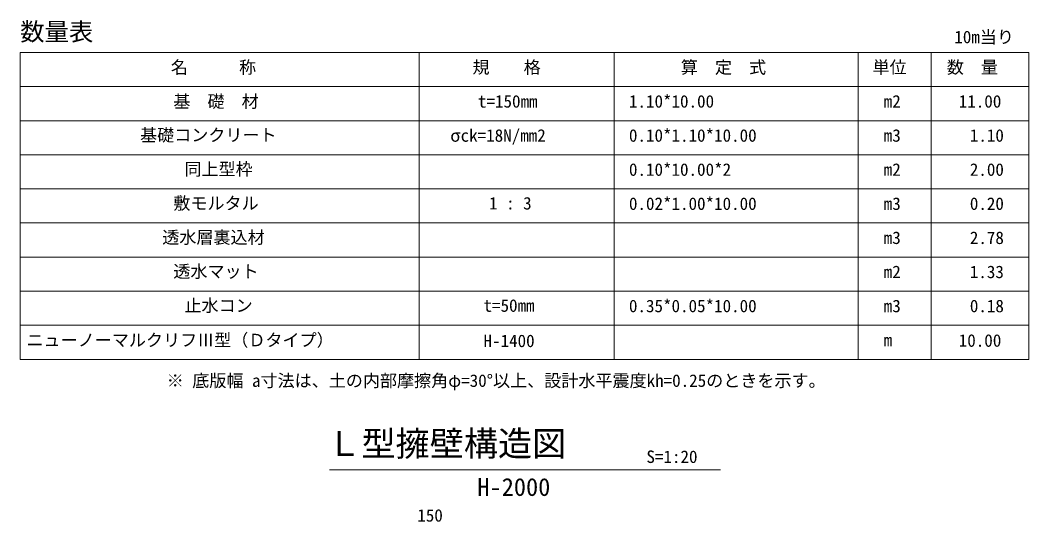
# Model space of a CAD drawing. Units: millimetres, scale not verified, with parts at other scales. Extents: x -1 to 252299, y 59402 to 118802.
# Drawn here: x 50090 to 70774, y 89301 to 99600 of the extents above; entities that cross this region are included whole.
import ezdxf
from ezdxf.enums import TextEntityAlignment as Align

# ---------------------------------------------------------------- set-up
doc = ezdxf.new("R2010")
doc.units = ezdxf.units.MM
doc.header["$LTSCALE"] = 300
for name, color, linetype in [('D-MTR', 1, 'Continuous'), ('D-MTR-TXT', 1, 'Continuous'), ('D-TTL-TXT', 1, 'Continuous')]:
    doc.layers.add(name, color=color, linetype=linetype)
for name, color, linetype, lineweight in [('D-MTR-FRAM', 7, 'Continuous', 18), ('D-STR-DIM', 7, 'Continuous', 18), ('D-TTL-LINE', 7, 'Continuous', 18)]:
    doc.layers.add(name, color=color, linetype=linetype, lineweight=lineweight)
doc.styles.add('ＭＳ ゴシック', font='')
doc.styles.get('ＭＳ ゴシック').set_extended_font_data('MS Gothic')

msp = doc.modelspace()

# ---------------------------------------------------------------- linework, layer by layer
at = {"layer": 'D-MTR-FRAM'}
for p, q in [((50090.1, 98936.5), (70774.5, 98936.5)), ((50090.1, 92636.5), (50090.1, 98936.5)), ((58274.5, 92636.5), (58274.5, 98936.5)), ((62274.5, 92636.5), (62274.5, 98936.5)), ((67274.5, 92636.5), (67274.5, 98936.5)), ((68774.5, 92636.5), (68774.5, 98936.5)), ((68774.5, 92636.5), (68774.5, 98936.5)), ((70774.5, 98936.5), (70774.5, 92636.5)), ((50090.1, 98236.5), (70774.5, 98236.5)), ((50090.1, 97536.5), (70774.5, 97536.5)), ((50090.1, 96836.5), (70774.5, 96836.5)), ((50090.1, 96136.5), (70774.5, 96136.5)), ((50090.1, 95436.5), (70774.5, 95436.5)), ((50090.1, 94736.5), (70774.5, 94736.5)), ((50090.1, 94036.5), (70774.5, 94036.5)), ((50090.1, 93336.5), (70774.5, 93336.5)), ((50090.1, 92636.5), (70774.5, 92636.5))]:
    msp.add_line(p, q, dxfattribs=at)
at = {"layer": 'D-TTL-LINE'}
msp.add_line((56432.9, 90368.8), (64452.2, 90368.8), dxfattribs=at)

# ---------------------------------------------------------------- texts
at = {"layer": 'D-MTR', "style": 'ＭＳ ゴシック'}
msp.add_text('数量表', height=366.6, dxfattribs=at).set_placement((50090.1, 99069.8), align=Align.BOTTOM_LEFT)
at = {"layer": 'D-MTR-TXT', "style": 'ＭＳ ゴシック'}
for s, p in [('10m当り', (69246.6, 99049.8)), ('名\u3000\u3000\u3000称', (53178.3, 98427.9)), ('規\u3000\u3000格', (59364.8, 98427.9)), ('算\u3000定\u3000式', (63637.4, 98427.9)), ('単位', (67569.6, 98427.9)), ('数\u3000量', (69092.2, 98427.9)), ('基\u3000礎\u3000材', (53231.2, 97727.9)), ('t=150mm', (59478.5, 97727.9)), ('1.10*10.00', (62574.5, 97727.9)), ('m2', (67799.5, 97727.9)), ('11.00', (69337.4, 97727.9)), ('基礎コンクリート', (52548.9, 97036.8)), ('σck=18N/mm2', (58910, 97027.8)), ('0.10*1.10*10.00', (62574.5, 97027.8)), ('m3', (67799.5, 97027.9)), ('1.10', (69564.8, 97027.9)), ('同上型枠', (53458.6, 96336.8)), ('0.10*10.00*2', (62574.5, 96327.8)), ('m2', (67799.5, 96327.9)), ('2.00', (69564.8, 96327.9)), ('敷モルタル', (53231.2, 95636.8)), ('0.02*1.00*10.00', (62574.5, 95627.8)), ('1 : 3', (59705.9, 95636.8)), ('m3', (67799.5, 95627.9)), ('0.20', (69564.8, 95627.9)), ('透水層裏込材', (53003.8, 94936.8)), ('m3', (67799.5, 94927.9)), ('2.78', (69564.8, 94927.9)), ('透水マット', (53231.2, 94236.8)), ('m2', (67799.5, 94227.9)), ('1.33', (69564.8, 94227.9)), ('止水コン', (53458.6, 93536.8)), ('t=50mm', (59592.2, 93536.8)), ('0.35*0.05*10.00', (62574.5, 93527.8)), ('m3', (67799.5, 93527.9)), ('0.18', (69564.8, 93527.9)), ('ニューノーマルクリフⅢ型（Ｄタイプ）', (50219.6, 92827.9)), ('H-1400', (59592.2, 92811.5)), ('m', (67799.5, 92827.9)), ('10.00', (69337.4, 92818.9)), ('※ 底版幅 a寸法は、土の内部摩擦角φ=30°以上、設計水平震度kh=0.25のときを示す。', (53094.6, 91995.4))]:
    msp.add_text(s, height=256.6, dxfattribs=at).set_placement(p, align=Align.BOTTOM_LEFT)
at = {"layer": 'D-STR-DIM', "color": 1, "style": 'ＭＳ ゴシック'}
msp.add_text('150', height=256.6, dxfattribs=at).set_placement((58233.9, 89228.6), align=Align.BOTTOM_LEFT)
at = {"layer": 'D-TTL-TXT', "style": 'ＭＳ ゴシック'}
for s, height, p in [('Ｌ型擁壁構造図', 513.2, (56388.5, 90496.7)), ('S=1:20', 256.6, (62932.9, 90432.7)), ('H-2000', 366.6, (59466, 89723.3))]:
    msp.add_text(s, height=height, dxfattribs=at).set_placement(p, align=Align.BOTTOM_LEFT)

doc.saveas('drawing.dxf')
